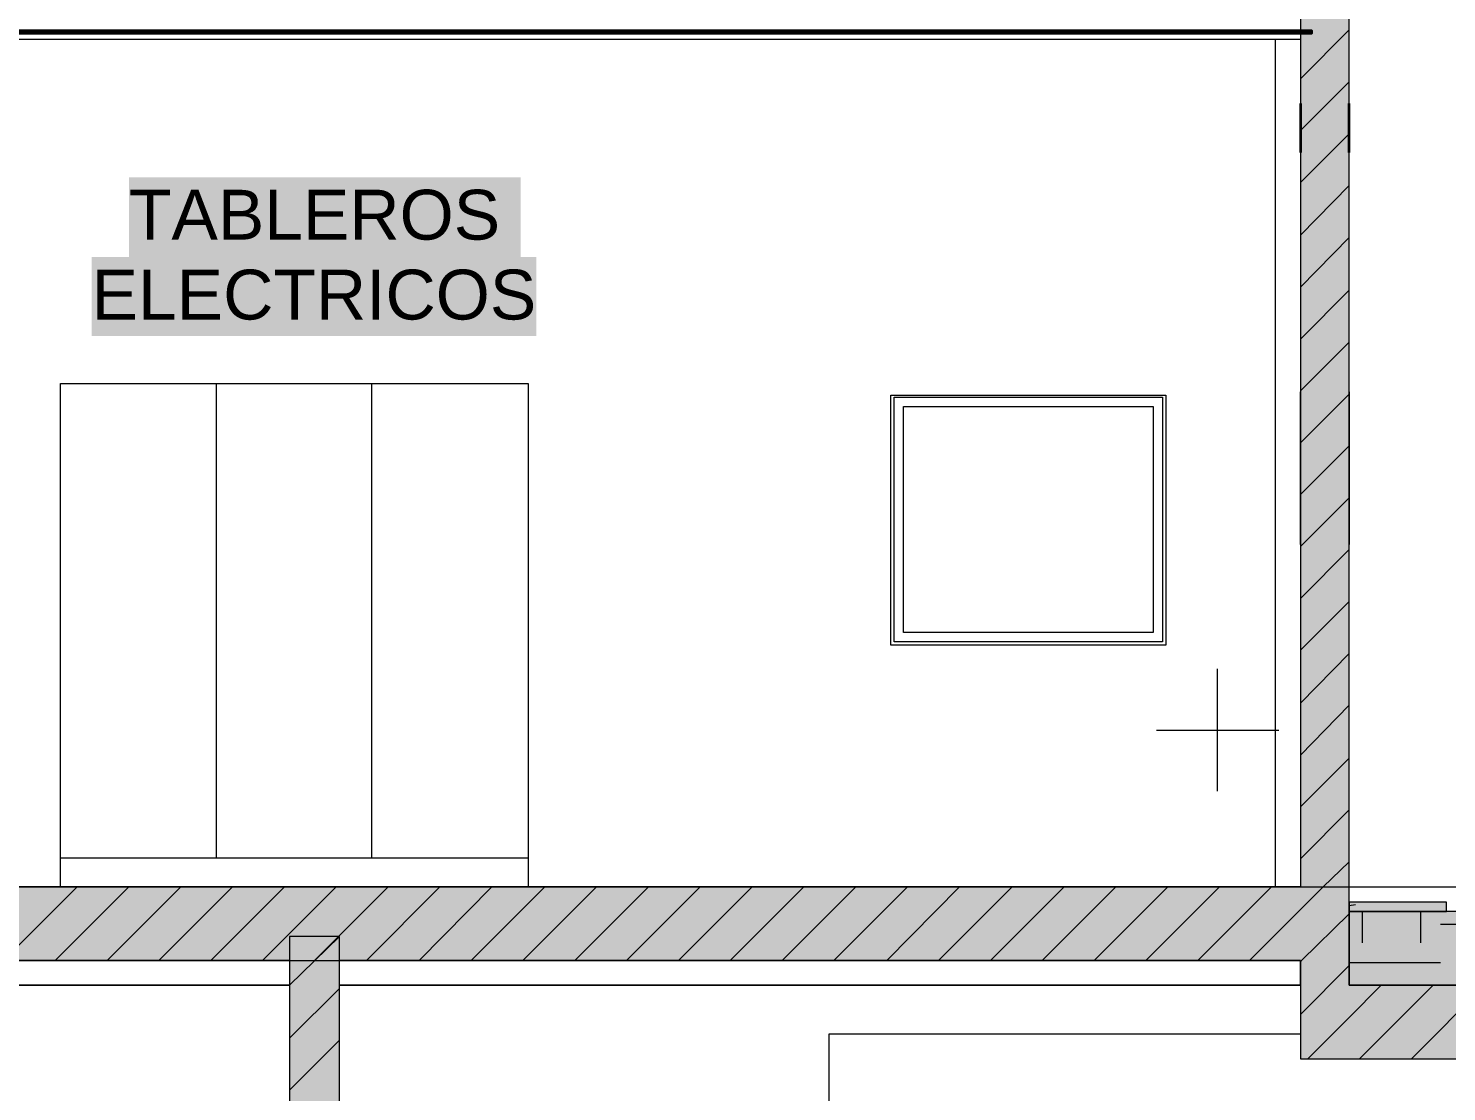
# Model space of a CAD drawing. Extents: x -187 to 52, y -9 to 65.
# Drawn here: x -172.84 to -167.06, y 9.75 to 14.08 of the extents above; entities that cross this region are included whole.
import ezdxf

# ---------------------------------------------------------------- set-up
doc = ezdxf.new("R2010")
doc.units = 0
doc.header["$MEASUREMENT"] = 0
doc.layers.add('PDF4_Geometría', color=7, linetype='Continuous')
doc.layers.add('PDF4_Texto', color=7, linetype='Continuous')
doc.layers.add('PDF4_Rellenos sólidos', color=7, linetype='Continuous', true_color=0xffffff)
doc.styles.add('PDF Arial', font='arial.ttf')

msp = doc.modelspace()

# ---------------------------------------------------------------- hatches: boundary and pattern name
at = {"layer": 'PDF4_Rellenos sólidos', "transparency": 33554559}
h = msp.add_hatch(color=256, dxfattribs=at)
h.paths.add_polyline_path([(-167.6554, 13.777), (-167.4567, 13.777), (-167.4567, 14.2253), (-167.6554, 14.2253)])
h.paths.add_polyline_path([(-167.4567, 13.5782), (-167.6554, 13.5782), (-167.6554, 10.584), (-167.4567, 10.584)])
for points in [[(-175.7964, 14.073), (-175.7964, 14.0646), (-167.6089, 14.0646), (-167.6089, 14.073)], [(-167.6554, 13.777), (-167.6554, 13.5782), (-167.4567, 13.5782), (-167.4567, 13.777)], [(-172.4343, 13.4767), (-172.4343, 13.1511), (-170.8357, 13.1511), (-170.8357, 13.4767)], [(-172.5866, 13.1511), (-172.5866, 12.8297), (-170.7723, 12.8297), (-170.7723, 13.1511)], [(-175.8979, 10.584), (-175.8979, 10.2838), (-167.4567, 10.2838), (-167.4567, 10.584)], [(-167.4567, 10.5206), (-167.4567, 10.4825), (-167.0591, 10.4825), (-167.0591, 10.5206)], [(-171.7788, 10.381), (-171.7788, 6.9851), (-171.5758, 6.9851), (-171.5758, 10.381)], [(-167.6554, 10.2838), (-167.6554, 9.882), (-167.4567, 9.882), (-167.4567, 10.2838)]]:
    msp.add_hatch(color=256, dxfattribs=at).paths.add_polyline_path(points)
h = msp.add_hatch(color=256, dxfattribs=at)
h.paths.add_polyline_path([(-175.8979, 10.1823), (-175.8979, 10.4825), (-182.2162, 10.4825), (-182.2162, 10.1823)])
h.paths.add_polyline_path([(-161.1384, 10.1823), (-161.1384, 10.4825), (-167.4567, 10.4825), (-167.4567, 10.1823)])
h = msp.add_hatch(color=256, dxfattribs=at)
h.paths.add_polyline_path([(-175.8979, 9.882), (-175.8979, 10.1823), (-182.2162, 10.1823), (-182.2162, 9.882)])
h.paths.add_polyline_path([(-160.8889, 9.882), (-160.8889, 10.1823), (-167.4567, 10.1823), (-167.4567, 9.882)])

# ---------------------------------------------------------------- linework, layer by layer
at = {"layer": 'PDF4_Geometría', "lineweight": 20}
for points in [[(-167.4567, 13.777), (-167.4567, 14.2253), (-167.6554, 14.2253), (-167.6554, 13.777)], [(-167.6554, 13.5782), (-167.6554, 10.584), (-175.6992, 10.584)], [(-167.4567, 10.1823), (-167.4567, 10.2838), (-167.4567, 10.584), (-167.4567, 13.5782)], [(-172.7134, 10.584), (-172.7134, 12.6351), (-170.8061, 12.6351), (-170.8061, 10.584)], [(-172.7134, 10.7024), (-170.8061, 10.7024)], [(-171.5758, 6.9851), (-171.5758, 10.381), (-171.7788, 10.381), (-171.7788, 6.9851), (-181.9159, 6.9851), (-181.9159, 9.882), (-175.8979, 9.882), (-175.6992, 9.882), (-175.6992, 10.2838), (-167.6554, 10.2838)], [(-167.6554, 10.2838), (-167.6554, 9.882), (-167.4567, 9.882), (-161.1892, 9.882), (-161.1892, 6.9851), (-171.5758, 6.9851)]]:
    msp.add_lwpolyline(points, dxfattribs=at)
at = {"layer": 'PDF4_Geometría', "lineweight": 35}
msp.add_lwpolyline([(-175.7964, 14.073), (-175.7964, 14.0646), (-167.6089, 14.0646), (-167.6089, 14.073)], close=True, dxfattribs=at)
at = {"layer": 'PDF4_Geometría', "lineweight": 9}
for points in [[(-172.5485, 14.0646), (-172.54, 14.073)], [(-172.4258, 14.0646), (-172.4174, 14.073)], [(-172.0452, 14.0646), (-172.0368, 14.073)], [(-171.9268, 14.0646), (-171.9141, 14.073)], [(-171.5462, 14.0646), (-171.5335, 14.073)], [(-171.4236, 14.0646), (-171.4109, 14.073)], [(-171.0429, 14.0646), (-171.0303, 14.073)], [(-170.9203, 14.0646), (-170.9076, 14.073)], [(-170.5397, 14.0646), (-170.527, 14.073)], [(-170.417, 14.0646), (-170.4086, 14.073)], [(-170.0364, 14.0646), (-170.028, 14.073)], [(-169.9138, 14.0646), (-169.9053, 14.073)], [(-169.5332, 14.0646), (-169.5247, 14.073)], [(-169.4147, 14.0646), (-169.4021, 14.073)], [(-169.0341, 14.0646), (-169.0214, 14.073)], [(-168.9115, 14.0646), (-168.8988, 14.073)], [(-168.5309, 14.0646), (-168.5182, 14.073)], [(-168.4082, 14.0646), (-168.3955, 14.073)], [(-168.0276, 14.0646), (-168.0149, 14.073)], [(-167.905, 14.0646), (-167.8965, 14.073)], [(-167.6554, 13.8785), (-167.4567, 14.0772)], [(-175.6992, 14.0392), (-167.6554, 14.0392)], [(-175.6992, 13.0792), (-175.6992, 10.584), (-175.5385, 10.584), (-175.5385, 12.5928), (-174.5362, 12.5928), (-174.5362, 10.584), (-173.149, 10.584), (-172.9503, 10.584), (-170.4043, 10.584), (-170.2056, 10.584), (-167.7569, 10.584), (-167.7569, 14.0392)], [(-167.6554, 10.584), (-167.7569, 10.584), (-167.7569, 14.0392)], [(-167.6554, 13.667), (-167.5455, 13.777), (-167.4567, 13.8658)], [(-167.6554, 13.4556), (-167.5328, 13.5782), (-167.4567, 13.6543)], [(-167.6554, 13.2399), (-167.4567, 13.4429)], [(-167.6554, 13.0284), (-167.4567, 13.2314)], [(-167.6554, 12.817), (-167.4567, 13.0157)], [(-167.6554, 12.6055), (-167.4567, 12.8043)], [(-172.0791, 12.6351), (-172.0791, 10.7024)], [(-171.4447, 12.6351), (-171.4447, 10.7024)], [(-167.6554, 12.3941), (-167.4567, 12.5928)], [(-167.6554, 12.1826), (-167.4567, 12.3814)], [(-167.6554, 11.9712), (-167.4567, 12.1699)], [(-167.6554, 11.7597), (-167.4567, 11.9585)], [(-167.6554, 11.5483), (-167.4567, 11.747)], [(-167.6554, 11.3326), (-167.4567, 11.5356)], [(-167.9938, 10.9731), (-167.9938, 11.4721)], [(-167.6554, 11.1211), (-167.4567, 11.3241)], [(-168.2433, 11.2226), (-167.7443, 11.2226)], [(-167.6554, 10.9097), (-167.4567, 11.1084)], [(-167.6554, 10.6982), (-167.4567, 10.897)], [(-167.8627, 10.2838), (-167.5624, 10.584), (-167.4567, 10.6855)], [(-172.946, 10.2838), (-172.6458, 10.584)], [(-172.7346, 10.2838), (-172.4343, 10.584)], [(-172.5231, 10.2838), (-172.2229, 10.584)], [(-172.3117, 10.2838), (-172.0114, 10.584)], [(-172.1002, 10.2838), (-171.7999, 10.584)], [(-171.8888, 10.2838), (-171.5885, 10.584)], [(-171.6773, 10.2838), (-171.377, 10.584)], [(-171.4658, 10.2838), (-171.1656, 10.584)], [(-171.2502, 10.2838), (-170.9541, 10.584)], [(-171.0387, 10.2838), (-170.7384, 10.584)], [(-170.8273, 10.2838), (-170.527, 10.584)], [(-170.6158, 10.2838), (-170.3155, 10.584)], [(-170.4043, 10.2838), (-170.1041, 10.584)], [(-170.1929, 10.2838), (-169.8926, 10.584)], [(-169.9814, 10.2838), (-169.6812, 10.584)], [(-169.77, 10.2838), (-169.4697, 10.584)], [(-169.5585, 10.2838), (-169.2583, 10.584)], [(-169.3428, 10.2838), (-169.0468, 10.584)], [(-169.1314, 10.2838), (-168.8311, 10.584)], [(-168.9199, 10.2838), (-168.6197, 10.584)], [(-168.7085, 10.2838), (-168.4082, 10.584)], [(-168.497, 10.2838), (-168.1968, 10.584)], [(-168.2856, 10.2838), (-167.9853, 10.584)], [(-168.091, 10.584), (-165.7439, 10.584)], [(-168.0741, 10.2838), (-167.7739, 10.584)], [(-167.6554, 10.2753), (-167.6512, 10.2838), (-167.4567, 10.4741)], [(-167.4567, 10.5079), (-167.4313, 10.5121)], [(-171.7788, 10.1823), (-175.6992, 10.1823), (-171.7788, 10.1823), (-171.5758, 10.381)], [(-171.7788, 10.2838), (-175.6992, 10.2838), (-175.6992, 10.1823)], [(-171.5758, 10.1823), (-167.6554, 10.1823), (-167.6554, 10.2838), (-171.5758, 10.2838)], [(-167.6554, 10.0638), (-167.4567, 10.2626)], [(-171.7788, 9.9666), (-171.5758, 10.1696)], [(-167.6554, 10.1823), (-171.5758, 10.1823)], [(-167.6258, 9.882), (-167.4567, 10.0512), (-167.3256, 10.1823)], [(-161.1384, 10.1823), (-167.4567, 10.1823)], [(-167.4144, 9.882), (-167.1141, 10.1823)], [(-167.2029, 9.882), (-166.9027, 10.1823)], [(-171.7788, 9.7551), (-171.5758, 9.9581)], [(-167.6554, 9.9835), (-169.5797, 9.9835), (-169.5797, 6.9851), (-161.2399, 6.9851)]]:
    msp.add_lwpolyline(points, dxfattribs=at)
at = {"layer": 'PDF4_Geometría', "lineweight": 35}
for points in [[(-167.6554, 13.777), (-167.6554, 13.5782)], [(-167.4567, 13.5782), (-167.4567, 13.777)]]:
    msp.add_lwpolyline(points, dxfattribs=at)
at = {"layer": 'PDF4_Geometría', "lineweight": 9}
for points in [[(-169.3259, 11.5694), (-169.3259, 12.5886), (-168.2052, 12.5886), (-168.2052, 11.5694)], [(-168.2179, 12.5801), (-168.2179, 11.5821), (-169.3132, 11.5821), (-169.3132, 12.5801)], [(-167.6554, 12.6013), (-167.6554, 11.9796)], [(-167.4567, 11.9796), (-167.4567, 12.6013)], [(-169.2752, 11.6201), (-169.2752, 12.5421), (-168.256, 12.5421), (-168.256, 11.6201)], [(-169.2752, 12.5421), (-168.256, 12.5421), (-168.256, 11.6201), (-169.2752, 11.6201)]]:
    msp.add_lwpolyline(points, close=True, dxfattribs=at)
at = {"layer": 'PDF4_Geometría', "lineweight": 20}
msp.add_lwpolyline([(-167.4567, 10.4825), (-167.0591, 10.4825), (-167.0591, 10.5206), (-167.4567, 10.5206)], close=True, dxfattribs=at)
at = {"layer": 'PDF4_Geometría', "color": 9, "lineweight": 9, "true_color": 0xc0c0c0}
msp.add_lwpolyline([(-161.1384, 10.1823), (-161.1384, 10.4825), (-167.4567, 10.4825), (-167.4567, 10.1823)], close=True, dxfattribs=at)
for points in [[(-167.4017, 10.3557), (-167.4017, 10.4825)], [(-167.1649, 10.3557), (-167.1649, 10.4825)], [(-167.0845, 10.4318), (-166.4502, 10.4318)], [(-167.4567, 10.2753), (-167.0845, 10.2753)]]:
    msp.add_lwpolyline(points, dxfattribs=at)

# ---------------------------------------------------------------- texts
at = {"layer": 'PDF4_Texto', "char_height": 0.2032, "attachment_point": 7, "style": 'PDF Arial'}
for s, insert in [('TABLEROS', (-172.4343, 13.2195)), ('ELECTRICOS', (-172.5865, 12.8938))]:
    msp.add_mtext(s, dxfattribs=dict(at, insert=insert))

doc.saveas('drawing.dxf')
